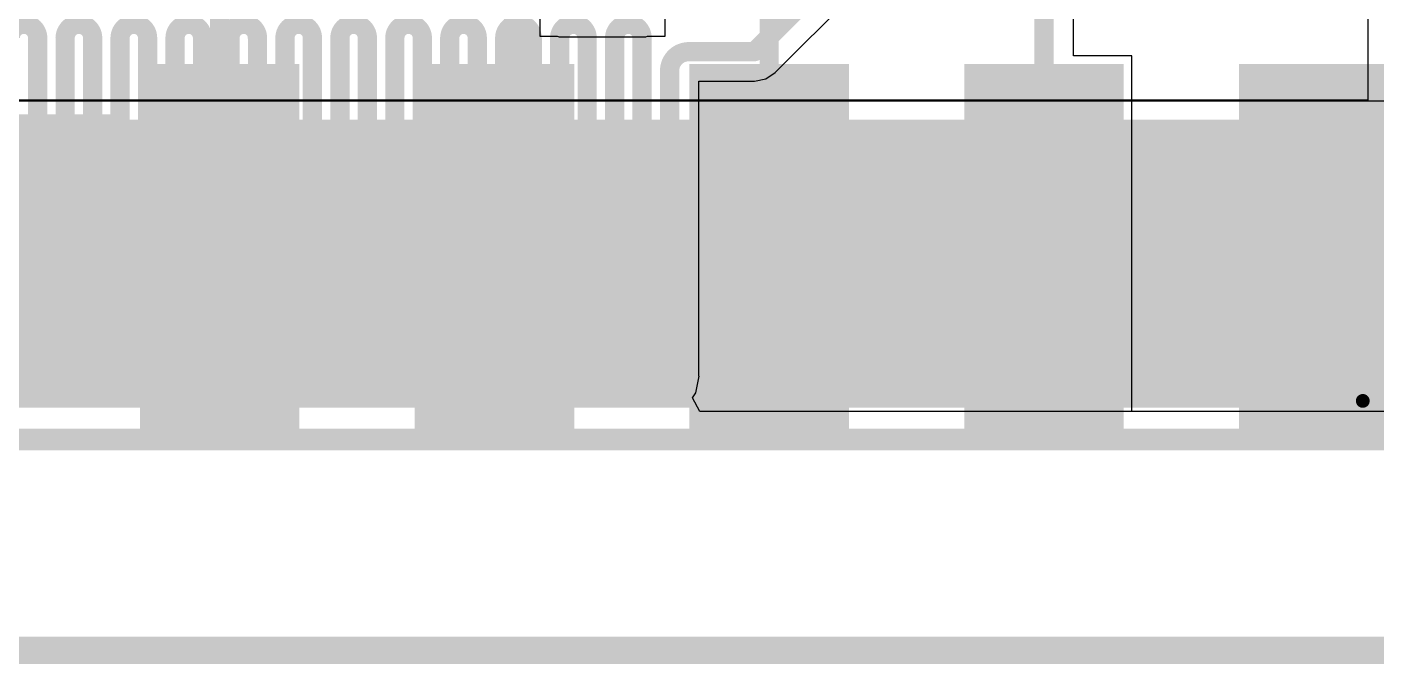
# Model space of a CAD drawing. Header units: inches. Extents: x -3 to 128, y -12 to 41.
# Drawn here: x 108.5 to 120.98, y -10.33 to -4.43 of the extents above; entities that cross this region are included whole.
import ezdxf

# ---------------------------------------------------------------- set-up
doc = ezdxf.new("R2010")
doc.units = ezdxf.units.IN
for name, color, linetype in [('Board Cutout', 216, 'Continuous'), ('Bottom Layer', 5, 'Continuous'), ('Bottom Paste', 16, 'Continuous'), ('Bottom Solder', 6, 'Continuous'), ('Dimension', 6, 'Continuous'), ('Layer 1', 16, 'Continuous'), ('Layer 2', 76, 'Continuous'), ('Top Layer', 1, 'Continuous'), ('Top Overlay', 2, 'Continuous'), ('Top Paste', 8, 'Continuous'), ('Top Solder', 216, 'Continuous')]:
    doc.layers.add(name, color=color, linetype=linetype)

msp = doc.modelspace()

# ---------------------------------------------------------------- hatches: boundary and pattern name
at = {"layer": 'Bottom Layer'}
for points in [[(109.651, -4.878), (110.921, -4.878), (110.921, -8.053), (109.651, -8.053)], [(112.191, -4.878), (113.461, -4.878), (113.461, -8.053), (112.191, -8.053)], [(114.731, -4.878), (116.001, -4.878), (116.001, -8.053), (114.731, -8.053)], [(117.271, -4.878), (118.541, -4.878), (118.541, -8.053), (117.271, -8.053)], [(119.811, -4.878), (121.081, -4.878), (121.081, -8.053), (119.811, -8.053)]]:
    msp.add_hatch(color=5, dxfattribs=at).paths.add_polyline_path(points)
at = {"layer": 'Bottom Paste'}
for points in [[(109.651, -4.878), (110.921, -4.878), (110.921, -8.053), (109.651, -8.053)], [(112.191, -4.878), (113.461, -4.878), (113.461, -8.053), (112.191, -8.053)], [(114.731, -4.878), (116.001, -4.878), (116.001, -8.053), (114.731, -8.053)], [(117.271, -4.878), (118.541, -4.878), (118.541, -8.053), (117.271, -8.053)], [(119.811, -4.878), (121.081, -4.878), (121.081, -8.053), (119.811, -8.053)]]:
    msp.add_hatch(color=16, dxfattribs=at).paths.add_polyline_path(points)
at = {"layer": 'Bottom Solder'}
for points in [[(109.549, -4.776), (111.023, -4.776), (111.023, -8.154), (109.549, -8.154)], [(112.089, -4.776), (113.563, -4.776), (113.563, -8.154), (112.089, -8.154)], [(114.629, -4.776), (116.103, -4.776), (116.103, -8.154), (114.629, -8.154)], [(117.169, -4.776), (118.643, -4.776), (118.643, -8.154), (117.169, -8.154)], [(119.709, -4.776), (121.183, -4.776), (121.183, -8.154), (119.709, -8.154)]]:
    msp.add_hatch(color=6, dxfattribs=at).paths.add_polyline_path(points)
at = {"layer": 'Top Layer'}
for points in [[(107.935, -5.292), (109.335, -5.292), (109.335, -7.192), (107.935, -7.192)], [(108.036, -7.892), (122.586, -7.892), (122.586, -5.292), (108.036, -5.292)]]:
    msp.add_hatch(color=1, dxfattribs=at).paths.add_polyline_path(points)
at = {"layer": 'Top Paste'}
msp.add_hatch(color=8, dxfattribs=at).paths.add_polyline_path([(107.935, -5.292), (109.335, -5.292), (109.335, -7.192), (107.935, -7.192)])
at = {"layer": 'Top Solder'}
msp.add_hatch(color=216, dxfattribs=at).paths.add_polyline_path([(107.885, -5.242), (109.385, -5.242), (109.385, -7.242), (107.885, -7.242)])

# ---------------------------------------------------------------- linework, layer by layer
at = {"layer": 'Board Cutout'}
msp.add_lwpolyline([(62.02, -8.25, 0.2, 0.2, 0), (122.981, -8.25, 0.2, 0.2, 0)], format="xyseb", dxfattribs=at)
at = {"layer": 'Bottom Layer'}
for p, q in [((118.178, -4.7), (118.178, -1.969)), ((118.719, -4.7), (118.178, -4.7)), ((118.719, -7.991), (118.719, -4.7)), ((122.981, -7.991), (118.719, -7.991))]:
    msp.add_line(p, q, dxfattribs=at)
for points in [[(110.286, -6.465, 0.178, 0.178, 0), (110.286, 1.18, 0.178, 0.178, 0)], [(113.004, -6.287, 0.178, 0.178, 0), (113.004, 0.034, 0.178, 0.178, 0)], [(115.366, -5.513, 0.178, 0.178, 0), (115.366, -1.055, 0.178, 0.178, 0)], [(117.906, -6.465, 0.178, 0.178, 0), (117.906, -1.969, 0.178, 0.178, 0)], [(115.366, -6.465, 0.178, 0.178, 0), (115.366, -5.513, 0.178, 0.178, 0)], [(112.826, -6.465, 0.178, 0.178, 0), (113.004, -6.287, 0.178, 0.178, 0)]]:
    msp.add_lwpolyline(points, format="xyseb", dxfattribs=at)
for points in [[(115.322, -5.513, 0.0889, 0.0889, 1), (115.411, -5.513, 0.0889, 0.0889, 1)], [(115.322, -5.513, 0.0889, 0.0889, 1), (115.411, -5.513, 0.0889, 0.0889, 1)], [(112.959, -6.287, 0.0889, 0.0889, 1), (113.048, -6.287, 0.0889, 0.0889, 1)], [(112.959, -6.287, 0.0889, 0.0889, 1), (113.048, -6.287, 0.0889, 0.0889, 1)], [(110.242, -6.465, 0.0889, 0.0889, 1), (110.331, -6.465, 0.0889, 0.0889, 1)], [(112.782, -6.465, 0.0889, 0.0889, 1), (112.871, -6.465, 0.0889, 0.0889, 1)], [(115.322, -6.465, 0.0889, 0.0889, 1), (115.411, -6.465, 0.0889, 0.0889, 1)], [(117.862, -6.465, 0.0889, 0.0889, 1), (117.951, -6.465, 0.0889, 0.0889, 1)]]:
    msp.add_lwpolyline(points, format="xyseb", close=True, dxfattribs=at)
at = {"layer": 'Dimension'}
msp.add_lwpolyline([(69.991, -10.199, 0.254, 0.254, 0), (125.001, -10.199, 0.254, 0.254, 0)], format="xyseb", dxfattribs=at)
at = {"layer": 'Layer 1'}
for p, q in [((115.422, -4.854), (116.219, -4.057)), ((115.334, -4.913), (115.422, -4.854)), ((114.716, -7.664), (114.716, -4.934)), ((114.716, -4.934), (115.23, -4.934)), ((115.23, -4.934), (115.334, -4.913)), ((114.688, -7.818), (114.719, -7.664)), ((114.719, -7.664), (114.716, -7.664)), ((114.658, -7.864), (114.688, -7.818)), ((114.726, -7.991), (114.658, -7.864)), ((122.981, -7.991), (114.726, -7.991))]:
    msp.add_line(p, q, dxfattribs=at)
for points in [[(115.23, -4.662, 0.178, 0.178, 0), (116.026, -3.865, 0.178, 0.178, 0)], [(108.349, -4.535, 0.178, 0.178, -1), (108.603, -4.535, 0.178, 0.178, 0)], [(108.857, -4.535, 0.178, 0.178, -1), (109.111, -4.535, 0.178, 0.178, 0)], [(109.365, -4.535, 0.178, 0.178, -1), (109.619, -4.535, 0.178, 0.178, 0)], [(109.873, -4.535, 0.178, 0.178, -1), (110.127, -4.535, 0.178, 0.178, 0)], [(110.381, -4.535, 0.178, 0.178, -1), (110.635, -4.535, 0.178, 0.178, 0)], [(110.889, -4.535, 0.178, 0.178, -1), (111.143, -4.535, 0.178, 0.178, 0)], [(111.397, -4.535, 0.178, 0.178, -1), (111.651, -4.535, 0.178, 0.178, 0)], [(111.905, -4.535, 0.178, 0.178, -1), (112.159, -4.535, 0.178, 0.178, 0)], [(112.413, -4.535, 0.178, 0.178, -1), (112.667, -4.535, 0.178, 0.178, 0)], [(112.921, -4.535, 0.178, 0.178, -1), (113.175, -4.535, 0.178, 0.178, 0)], [(113.429, -4.535, 0.178, 0.178, -1), (113.683, -4.535, 0.178, 0.178, 0)], [(113.937, -4.535, 0.178, 0.178, -1), (114.191, -4.535, 0.178, 0.178, 0)], [(108.603, -7.664, 0.178, 0.178, 0), (108.603, -4.535, 0.178, 0.178, 0)], [(108.857, -7.664, 0.178, 0.178, 0), (108.857, -4.535, 0.178, 0.178, 0)], [(109.111, -7.664, 0.178, 0.178, 0), (109.111, -4.535, 0.178, 0.178, 0)], [(109.365, -7.664, 0.178, 0.178, 0), (109.365, -4.535, 0.178, 0.178, 0)], [(109.619, -7.664, 0.178, 0.178, 0), (109.619, -4.535, 0.178, 0.178, 0)], [(109.873, -7.664, 0.178, 0.178, 0), (109.873, -4.535, 0.178, 0.178, 0)], [(110.127, -7.664, 0.178, 0.178, 0), (110.127, -4.535, 0.178, 0.178, 0)], [(110.381, -7.664, 0.178, 0.178, 0), (110.381, -4.535, 0.178, 0.178, 0)], [(110.635, -7.664, 0.178, 0.178, 0), (110.635, -4.535, 0.178, 0.178, 0)], [(110.889, -7.664, 0.178, 0.178, 0), (110.889, -4.535, 0.178, 0.178, 0)], [(111.143, -7.664, 0.178, 0.178, 0), (111.143, -4.535, 0.178, 0.178, 0)], [(111.397, -7.664, 0.178, 0.178, 0), (111.397, -4.535, 0.178, 0.178, 0)], [(111.651, -7.664, 0.178, 0.178, 0), (111.651, -4.535, 0.178, 0.178, 0)], [(111.905, -7.664, 0.178, 0.178, 0), (111.905, -4.535, 0.178, 0.178, 0)], [(112.159, -7.664, 0.178, 0.178, 0), (112.159, -4.535, 0.178, 0.178, 0)], [(112.413, -7.664, 0.178, 0.178, 0), (112.413, -4.535, 0.178, 0.178, 0)], [(112.667, -7.664, 0.178, 0.178, 0), (112.667, -4.535, 0.178, 0.178, 0)], [(112.921, -7.664, 0.178, 0.178, 0), (112.921, -4.535, 0.178, 0.178, 0)], [(113.175, -7.664, 0.178, 0.178, 0), (113.175, -4.535, 0.178, 0.178, 0)], [(113.429, -7.664, 0.178, 0.178, 0), (113.429, -4.535, 0.178, 0.178, 0)], [(113.683, -7.664, 0.178, 0.178, 0), (113.683, -4.535, 0.178, 0.178, 0)], [(113.937, -7.664, 0.178, 0.178, 0), (113.937, -4.535, 0.178, 0.178, 0)], [(114.191, -7.664, 0.178, 0.178, 0), (114.191, -4.535, 0.178, 0.178, 0)], [(114.445, -4.839, 0.178, 0.178, -0.414214), (114.622, -4.662, 0.178, 0.178, 0)], [(114.622, -4.662, 0.178, 0.178, 0), (115.163, -4.662, 0.178, 0.178, 0)], [(115.163, -4.662, 0.178, 0.178, 0), (115.23, -4.662, 0.178, 0.178, 0)], [(114.445, -7.664, 0.178, 0.178, 0), (114.445, -4.839, 0.178, 0.178, 0)], [(108.857, -7.664, 0.178, 0.178, -1), (108.603, -7.664, 0.178, 0.178, 0)], [(109.365, -7.664, 0.178, 0.178, -1), (109.111, -7.664, 0.178, 0.178, 0)], [(109.873, -7.664, 0.178, 0.178, -1), (109.619, -7.664, 0.178, 0.178, 0)], [(110.381, -7.664, 0.178, 0.178, -1), (110.127, -7.664, 0.178, 0.178, 0)], [(110.889, -7.664, 0.178, 0.178, -1), (110.635, -7.664, 0.178, 0.178, 0)], [(111.397, -7.664, 0.178, 0.178, -1), (111.143, -7.664, 0.178, 0.178, 0)], [(111.905, -7.664, 0.178, 0.178, -1), (111.651, -7.664, 0.178, 0.178, 0)], [(112.413, -7.664, 0.178, 0.178, -1), (112.159, -7.664, 0.178, 0.178, 0)], [(112.921, -7.664, 0.178, 0.178, -1), (112.667, -7.664, 0.178, 0.178, 0)], [(113.429, -7.664, 0.178, 0.178, -1), (113.175, -7.664, 0.178, 0.178, 0)], [(113.937, -7.664, 0.178, 0.178, -1), (113.683, -7.664, 0.178, 0.178, 0)], [(114.445, -7.664, 0.178, 0.178, -1), (114.191, -7.664, 0.178, 0.178, 0)]]:
    msp.add_lwpolyline(points, format="xyseb", dxfattribs=at)
for points in [[(108.558, -4.535, 0.0889, 0.0889, 1), (108.647, -4.535, 0.0889, 0.0889, 1)], [(108.558, -4.535, 0.0889, 0.0889, 1), (108.647, -4.535, 0.0889, 0.0889, 1)], [(108.812, -4.535, 0.0889, 0.0889, 1), (108.901, -4.535, 0.0889, 0.0889, 1)], [(108.812, -4.535, 0.0889, 0.0889, 1), (108.901, -4.535, 0.0889, 0.0889, 1)], [(109.066, -4.535, 0.0889, 0.0889, 1), (109.155, -4.535, 0.0889, 0.0889, 1)], [(109.066, -4.535, 0.0889, 0.0889, 1), (109.155, -4.535, 0.0889, 0.0889, 1)], [(109.32, -4.535, 0.0889, 0.0889, 1), (109.409, -4.535, 0.0889, 0.0889, 1)], [(109.32, -4.535, 0.0889, 0.0889, 1), (109.409, -4.535, 0.0889, 0.0889, 1)], [(109.574, -4.535, 0.0889, 0.0889, 1), (109.663, -4.535, 0.0889, 0.0889, 1)], [(109.574, -4.535, 0.0889, 0.0889, 1), (109.663, -4.535, 0.0889, 0.0889, 1)], [(109.828, -4.535, 0.0889, 0.0889, 1), (109.917, -4.535, 0.0889, 0.0889, 1)], [(109.828, -4.535, 0.0889, 0.0889, 1), (109.917, -4.535, 0.0889, 0.0889, 1)], [(110.082, -4.535, 0.0889, 0.0889, 1), (110.171, -4.535, 0.0889, 0.0889, 1)], [(110.082, -4.535, 0.0889, 0.0889, 1), (110.171, -4.535, 0.0889, 0.0889, 1)], [(110.336, -4.535, 0.0889, 0.0889, 1), (110.425, -4.535, 0.0889, 0.0889, 1)], [(110.336, -4.535, 0.0889, 0.0889, 1), (110.425, -4.535, 0.0889, 0.0889, 1)], [(110.59, -4.535, 0.0889, 0.0889, 1), (110.679, -4.535, 0.0889, 0.0889, 1)], [(110.59, -4.535, 0.0889, 0.0889, 1), (110.679, -4.535, 0.0889, 0.0889, 1)], [(110.844, -4.535, 0.0889, 0.0889, 1), (110.933, -4.535, 0.0889, 0.0889, 1)], [(110.844, -4.535, 0.0889, 0.0889, 1), (110.933, -4.535, 0.0889, 0.0889, 1)], [(111.098, -4.535, 0.0889, 0.0889, 1), (111.187, -4.535, 0.0889, 0.0889, 1)], [(111.098, -4.535, 0.0889, 0.0889, 1), (111.187, -4.535, 0.0889, 0.0889, 1)], [(111.352, -4.535, 0.0889, 0.0889, 1), (111.441, -4.535, 0.0889, 0.0889, 1)], [(111.352, -4.535, 0.0889, 0.0889, 1), (111.441, -4.535, 0.0889, 0.0889, 1)], [(111.606, -4.535, 0.0889, 0.0889, 1), (111.695, -4.535, 0.0889, 0.0889, 1)], [(111.606, -4.535, 0.0889, 0.0889, 1), (111.695, -4.535, 0.0889, 0.0889, 1)], [(111.86, -4.535, 0.0889, 0.0889, 1), (111.949, -4.535, 0.0889, 0.0889, 1)], [(111.86, -4.535, 0.0889, 0.0889, 1), (111.949, -4.535, 0.0889, 0.0889, 1)], [(112.114, -4.535, 0.0889, 0.0889, 1), (112.203, -4.535, 0.0889, 0.0889, 1)], [(112.114, -4.535, 0.0889, 0.0889, 1), (112.203, -4.535, 0.0889, 0.0889, 1)], [(112.368, -4.535, 0.0889, 0.0889, 1), (112.457, -4.535, 0.0889, 0.0889, 1)], [(112.368, -4.535, 0.0889, 0.0889, 1), (112.457, -4.535, 0.0889, 0.0889, 1)], [(112.622, -4.535, 0.0889, 0.0889, 1), (112.711, -4.535, 0.0889, 0.0889, 1)], [(112.622, -4.535, 0.0889, 0.0889, 1), (112.711, -4.535, 0.0889, 0.0889, 1)], [(112.876, -4.535, 0.0889, 0.0889, 1), (112.965, -4.535, 0.0889, 0.0889, 1)], [(112.876, -4.535, 0.0889, 0.0889, 1), (112.965, -4.535, 0.0889, 0.0889, 1)], [(113.13, -4.535, 0.0889, 0.0889, 1), (113.219, -4.535, 0.0889, 0.0889, 1)], [(113.13, -4.535, 0.0889, 0.0889, 1), (113.219, -4.535, 0.0889, 0.0889, 1)], [(113.384, -4.535, 0.0889, 0.0889, 1), (113.473, -4.535, 0.0889, 0.0889, 1)], [(113.384, -4.535, 0.0889, 0.0889, 1), (113.473, -4.535, 0.0889, 0.0889, 1)], [(113.638, -4.535, 0.0889, 0.0889, 1), (113.727, -4.535, 0.0889, 0.0889, 1)], [(113.638, -4.535, 0.0889, 0.0889, 1), (113.727, -4.535, 0.0889, 0.0889, 1)], [(113.892, -4.535, 0.0889, 0.0889, 1), (113.981, -4.535, 0.0889, 0.0889, 1)], [(113.892, -4.535, 0.0889, 0.0889, 1), (113.981, -4.535, 0.0889, 0.0889, 1)], [(114.146, -4.535, 0.0889, 0.0889, 1), (114.235, -4.535, 0.0889, 0.0889, 1)], [(114.146, -4.535, 0.0889, 0.0889, 1), (114.235, -4.535, 0.0889, 0.0889, 1)], [(114.578, -4.662, 0.0889, 0.0889, 1), (114.667, -4.662, 0.0889, 0.0889, 1)], [(114.578, -4.662, 0.0889, 0.0889, 1), (114.667, -4.662, 0.0889, 0.0889, 1)], [(115.118, -4.662, 0.0889, 0.0889, 1), (115.207, -4.662, 0.0889, 0.0889, 1)], [(115.118, -4.662, 0.0889, 0.0889, 1), (115.207, -4.662, 0.0889, 0.0889, 1)], [(115.185, -4.662, 0.0889, 0.0889, 1), (115.274, -4.662, 0.0889, 0.0889, 1)], [(115.185, -4.662, 0.0889, 0.0889, 1), (115.274, -4.662, 0.0889, 0.0889, 1)], [(114.4, -4.839, 0.0889, 0.0889, 1), (114.489, -4.839, 0.0889, 0.0889, 1)], [(114.4, -4.839, 0.0889, 0.0889, 1), (114.489, -4.839, 0.0889, 0.0889, 1)], [(108.558, -7.664, 0.0889, 0.0889, 1), (108.647, -7.664, 0.0889, 0.0889, 1)], [(108.558, -7.664, 0.0889, 0.0889, 1), (108.647, -7.664, 0.0889, 0.0889, 1)], [(108.812, -7.664, 0.0889, 0.0889, 1), (108.901, -7.664, 0.0889, 0.0889, 1)], [(108.812, -7.664, 0.0889, 0.0889, 1), (108.901, -7.664, 0.0889, 0.0889, 1)], [(109.066, -7.664, 0.0889, 0.0889, 1), (109.155, -7.664, 0.0889, 0.0889, 1)], [(109.066, -7.664, 0.0889, 0.0889, 1), (109.155, -7.664, 0.0889, 0.0889, 1)], [(109.32, -7.664, 0.0889, 0.0889, 1), (109.409, -7.664, 0.0889, 0.0889, 1)], [(109.32, -7.664, 0.0889, 0.0889, 1), (109.409, -7.664, 0.0889, 0.0889, 1)], [(109.574, -7.664, 0.0889, 0.0889, 1), (109.663, -7.664, 0.0889, 0.0889, 1)], [(109.574, -7.664, 0.0889, 0.0889, 1), (109.663, -7.664, 0.0889, 0.0889, 1)], [(109.828, -7.664, 0.0889, 0.0889, 1), (109.917, -7.664, 0.0889, 0.0889, 1)], [(109.828, -7.664, 0.0889, 0.0889, 1), (109.917, -7.664, 0.0889, 0.0889, 1)], [(110.082, -7.664, 0.0889, 0.0889, 1), (110.171, -7.664, 0.0889, 0.0889, 1)], [(110.082, -7.664, 0.0889, 0.0889, 1), (110.171, -7.664, 0.0889, 0.0889, 1)], [(110.336, -7.664, 0.0889, 0.0889, 1), (110.425, -7.664, 0.0889, 0.0889, 1)], [(110.336, -7.664, 0.0889, 0.0889, 1), (110.425, -7.664, 0.0889, 0.0889, 1)], [(110.59, -7.664, 0.0889, 0.0889, 1), (110.679, -7.664, 0.0889, 0.0889, 1)], [(110.59, -7.664, 0.0889, 0.0889, 1), (110.679, -7.664, 0.0889, 0.0889, 1)], [(110.844, -7.664, 0.0889, 0.0889, 1), (110.933, -7.664, 0.0889, 0.0889, 1)], [(110.844, -7.664, 0.0889, 0.0889, 1), (110.933, -7.664, 0.0889, 0.0889, 1)], [(111.098, -7.664, 0.0889, 0.0889, 1), (111.187, -7.664, 0.0889, 0.0889, 1)], [(111.098, -7.664, 0.0889, 0.0889, 1), (111.187, -7.664, 0.0889, 0.0889, 1)], [(111.352, -7.664, 0.0889, 0.0889, 1), (111.441, -7.664, 0.0889, 0.0889, 1)], [(111.352, -7.664, 0.0889, 0.0889, 1), (111.441, -7.664, 0.0889, 0.0889, 1)], [(111.606, -7.664, 0.0889, 0.0889, 1), (111.695, -7.664, 0.0889, 0.0889, 1)], [(111.606, -7.664, 0.0889, 0.0889, 1), (111.695, -7.664, 0.0889, 0.0889, 1)], [(111.86, -7.664, 0.0889, 0.0889, 1), (111.949, -7.664, 0.0889, 0.0889, 1)], [(111.86, -7.664, 0.0889, 0.0889, 1), (111.949, -7.664, 0.0889, 0.0889, 1)], [(112.114, -7.664, 0.0889, 0.0889, 1), (112.203, -7.664, 0.0889, 0.0889, 1)], [(112.114, -7.664, 0.0889, 0.0889, 1), (112.203, -7.664, 0.0889, 0.0889, 1)], [(112.368, -7.664, 0.0889, 0.0889, 1), (112.457, -7.664, 0.0889, 0.0889, 1)], [(112.368, -7.664, 0.0889, 0.0889, 1), (112.457, -7.664, 0.0889, 0.0889, 1)], [(112.622, -7.664, 0.0889, 0.0889, 1), (112.711, -7.664, 0.0889, 0.0889, 1)], [(112.622, -7.664, 0.0889, 0.0889, 1), (112.711, -7.664, 0.0889, 0.0889, 1)], [(112.876, -7.664, 0.0889, 0.0889, 1), (112.965, -7.664, 0.0889, 0.0889, 1)], [(112.876, -7.664, 0.0889, 0.0889, 1), (112.965, -7.664, 0.0889, 0.0889, 1)], [(113.13, -7.664, 0.0889, 0.0889, 1), (113.219, -7.664, 0.0889, 0.0889, 1)], [(113.13, -7.664, 0.0889, 0.0889, 1), (113.219, -7.664, 0.0889, 0.0889, 1)], [(113.384, -7.664, 0.0889, 0.0889, 1), (113.473, -7.664, 0.0889, 0.0889, 1)], [(113.384, -7.664, 0.0889, 0.0889, 1), (113.473, -7.664, 0.0889, 0.0889, 1)], [(113.638, -7.664, 0.0889, 0.0889, 1), (113.727, -7.664, 0.0889, 0.0889, 1)], [(113.638, -7.664, 0.0889, 0.0889, 1), (113.727, -7.664, 0.0889, 0.0889, 1)], [(113.892, -7.664, 0.0889, 0.0889, 1), (113.981, -7.664, 0.0889, 0.0889, 1)], [(113.892, -7.664, 0.0889, 0.0889, 1), (113.981, -7.664, 0.0889, 0.0889, 1)], [(114.146, -7.664, 0.0889, 0.0889, 1), (114.235, -7.664, 0.0889, 0.0889, 1)], [(114.146, -7.664, 0.0889, 0.0889, 1), (114.235, -7.664, 0.0889, 0.0889, 1)], [(114.4, -7.664, 0.0889, 0.0889, 1), (114.489, -7.664, 0.0889, 0.0889, 1)], [(114.4, -7.664, 0.0889, 0.0889, 1), (114.489, -7.664, 0.0889, 0.0889, 1)]]:
    msp.add_lwpolyline(points, format="xyseb", close=True, dxfattribs=at)
at = {"layer": 'Layer 2'}
msp.add_line((124.744, -5.119), (105.274, -5.119), dxfattribs=at)
at = {"layer": 'Top Layer'}
for p, q in [((120.9, 6.027), (120.9, -5.11)), ((113.247, -4.362), (113.247, -4.519)), ((114.403, -4.519), (114.403, -4.356)), ((113.247, -4.519), (113.407, -4.519)), ((113.407, -4.519), (113.424, -4.523)), ((113.424, -4.523), (114.224, -4.523)), ((114.224, -4.523), (114.242, -4.519)), ((114.242, -4.519), (114.403, -4.519)), ((120.9, -5.11), (108.036, -5.11))]:
    msp.add_line(p, q, dxfattribs=at)
at = {"layer": 'Top Overlay'}
msp.add_lwpolyline([(108.314, -7.892, 0.127, 0.127, 0), (120.854, -7.892, 0.127, 0.127, 0)], format="xyseb", dxfattribs=at)
msp.add_lwpolyline([(120.822, -7.892, 0.0635, 0.0635, 1), (120.886, -7.892, 0.0635, 0.0635, 1)], format="xyseb", close=True, dxfattribs=at)

doc.saveas('drawing.dxf')
